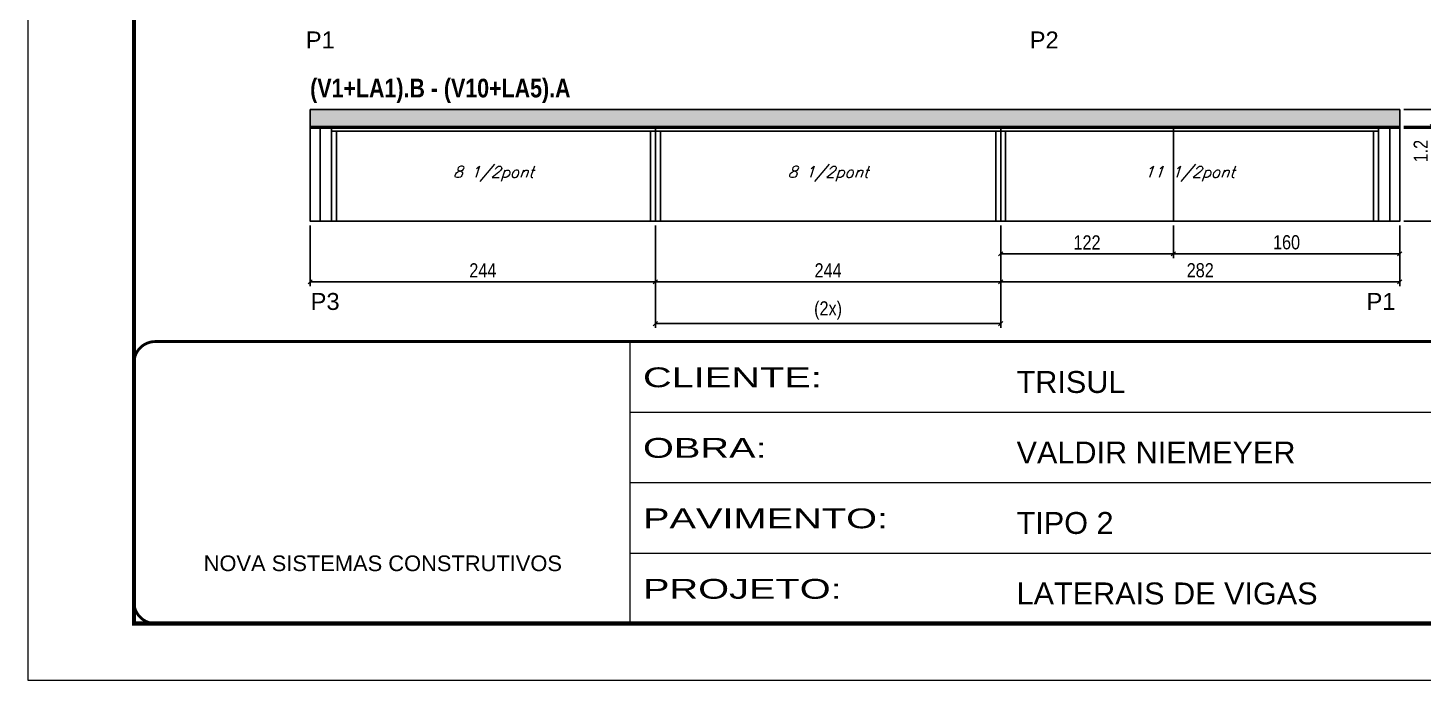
# Model space of a CAD drawing. Extents: x 3330 to 22105, y 1197 to 30204.
# Drawn here: x 12846 to 13832, y 23020 to 23481 of the extents above; entities that cross this region are included whole.
import ezdxf

# ---------------------------------------------------------------- set-up
doc = ezdxf.new("R2010")
doc.units = 0
doc.linetypes.add('CONTINUO', pattern=[0])
doc.linetypes.add('DASHED', pattern=[0.75, 0.5, -0.25])
for name, color, linetype in [('5', 5, 'Continuous'), ('COTA', 241, 'Continuous'), ('NOMENCLATURA', 7, 'Continuous'), ('Painéis', 200, 'Continuous'), ('SARR_2.2x7', 40, 'Continuous'), ('SARR_3.5x7', 81, 'Continuous'), ('texto', 7, 'Continuous')]:
    doc.layers.add(name, color=color, linetype=linetype)
doc.layers.add('Folhas', color=255, linetype='Continuous', lineweight=9)
doc.layers.add('SARRAFO DE PRESSAO', color=251, linetype='DASHED', lineweight=9)
doc.styles.add('ARIAL', font='arial.ttf')
doc.styles.add('COTA TECNICA', font='techl___.ttf', dxfattribs={"height": 10})
doc.styles.add('Romans', font='romans.shx')
doc.styles.get("Standard").update_dxf_attribs({"font": 'arial.ttf'})
doc.styles.add('TECNICA', font='techb___.ttf', dxfattribs={"height": 10})
doc.styles.add('Tecnologia', font='')
doc.styles.get('Tecnologia').set_extended_font_data('Forgotten Futurist')
doc.dimstyles.new('PAINEL', dxfattribs={"dimtxt": 10, "dimasz": 3, "dimexe": 3, "dimexo": 3, "dimgap": 3, "dimtad": 1, "dimdec": 1, "dimzin": 12, "dimdsep": 46, "dimtxsty": 'COTA TECNICA', "dimblk1": 'OBLIQUE', "dimblk2": 'OBLIQUE', "dimsah": 1, "dimcen": 0.9, "dimclrd": 4, "dimclre": 4, "dimclrt": 240, "dimadec": 1, "dimazin": 3, "dimtfac": 1, "dimtdec": 1, "dimtmove": 0, "dimatfit": 3, "dimfxl": 1, "dimtolj": 1, "dimtzin": 12, "dimarcsym": 0})

# ---------------------------------------------------------------- blocks, each defined once
blk = doc.blocks.new('9999999999')
at = {"color": 30, "linetype": 'CONTINUO'}
for p, q in [((98564.56, 34230.21), (98564.56, 34429.45)), ((98564.56, 34379.64), (99583.98, 34379.64)), ((98564.56, 34329.83), (99487.98, 34329.83)), ((98564.56, 34280.02), (99487.98, 34280.02))]:
    blk.add_line(p, q, dxfattribs=at)
at = {"color": 30, "linetype": 'CONTINUO', "const_width": 2}
blk.add_lwpolyline([(99583.98, 34230.21), (99583.98, 34414.45, 0.414214), (99568.98, 34429.45), (98228.98, 34429.45, 0.414214), (98213.98, 34414.45), (98213.98, 34245.21, 0.414214), (98228.98, 34230.21), (99583.98, 34230.21)], format="xyb", dxfattribs=at)
at = {"layer": 'Folhas'}
blk.add_lwpolyline([(98138.98, 34190.21), (99623.98, 34190.21), (99623.98, 35240.21), (98138.98, 35240.21)], close=True, dxfattribs=at)
at = {"layer": 'Folhas', "color": 30, "const_width": 3}
blk.add_lwpolyline([(98213.98, 34230.21), (99583.98, 34230.21), (99583.98, 35200.21), (98213.98, 35200.21)], close=True, dxfattribs=at)
at = {"color": 7, "linetype": 'Continuous', "ltscale": 5, "style": 'ARIAL'}
for s, height, p in [('TRISUL', 15.483, (98837.68, 34393.13)), ('VALDIR NIEMEYER', 15.4829, (98837.68, 34343.32)), ('TIPO 2', 15.483, (98837.68, 34293.51)), ('NOVA SISTEMAS CONSTRUTIVOS', 11.0592, (98263.19, 34267.21)), ('LATERAIS DE VIGAS', 15.4829, (98837.68, 34243.7))]:
    blk.add_text(s, height=height, dxfattribs=at).set_placement(p)
at = {"layer": 'Folhas', "color": 7, "style": 'Tecnologia', "width": 1.5}
for s, p in [('CLIENTE:', (98573.65, 34397.17)), ('OBRA:', (98573.65, 34347.31)), ('PAVIMENTO:', (98573.65, 34297.5)), ('PROJETO:', (98573.65, 34247.69))]:
    blk.add_text(s, height=14, dxfattribs=at).set_placement(p)
blk = doc.blocks.new('_Oblique')
at = {"color": 0, "linetype": 'ByBlock', "lineweight": -2}
blk.add_line((-0.5, -0.5), (0.5, 0.5), dxfattribs=at)
blk = doc.blocks.new('*D2213')
at = {"layer": 'COTA', "color": 4, "linetype": 'ByBlock', "lineweight": -2, "transparency": 16777216}
for p, q in [((13818.54, 23411.49), (13870.38, 23411.49)), ((13867.38, 23411.49), (13867.38, 23344.49)), ((13818.54, 23344.49), (13870.38, 23344.49))]:
    blk.add_line(p, q, dxfattribs=at)
at = {"layer": 'Defpoints', "color": 0, "linetype": 'ByBlock', "transparency": 16777216}
for p in [(13815.54, 23411.49), (13815.54, 23344.49), (13867.38, 23344.49)]:
    blk.add_point(p, dxfattribs=at)
at = {"layer": 'COTA', "color": 4, "linetype": 'ByBlock', "lineweight": -2, "transparency": 16777216, "xscale": 3, "yscale": 3, "zscale": 3}
for p, rotation in [((13867.38, 23411.49), 90), ((13867.38, 23344.49), 270)]:
    blk.add_blockref('_Oblique', p, dxfattribs=dict(at, rotation=rotation))
at = {"layer": 'COTA', "color": 240, "linetype": 'ByBlock', "transparency": 16777216, "insert": (13859.28, 23377.99), "char_height": 10, "attachment_point": 5, "rotation": 90, "style": 'COTA TECNICA'}
blk.add_mtext('\\A1;67', dxfattribs=at)
blk = doc.blocks.new('*D2214')
at = {"layer": 'COTA', "color": 4, "linetype": 'ByBlock', "lineweight": -2, "transparency": 16777216}
for p, q in [((13045.54, 23341.49), (13045.54, 23298.72)), ((13289.54, 23341.49), (13289.54, 23298.72)), ((13289.54, 23301.72), (13045.54, 23301.72))]:
    blk.add_line(p, q, dxfattribs=at)
at = {"layer": 'Defpoints', "color": 0, "linetype": 'ByBlock', "transparency": 16777216}
for p in [(13045.54, 23344.49), (13289.54, 23344.49), (13045.54, 23301.72)]:
    blk.add_point(p, dxfattribs=at)
at = {"layer": 'COTA', "color": 4, "linetype": 'ByBlock', "lineweight": -2, "transparency": 16777216, "xscale": 3, "yscale": 3, "zscale": 3, "rotation": 180}
blk.add_blockref('_Oblique', (13045.54, 23301.72), dxfattribs=at)
at = {"layer": 'COTA', "color": 4, "linetype": 'ByBlock', "lineweight": -2, "transparency": 16777216, "xscale": 3, "yscale": 3, "zscale": 3}
blk.add_blockref('_Oblique', (13289.54, 23301.72), dxfattribs=at)
at = {"layer": 'COTA', "color": 240, "linetype": 'ByBlock', "transparency": 16777216, "insert": (13167.54, 23309.8), "char_height": 10, "attachment_point": 5, "style": 'COTA TECNICA'}
blk.add_mtext('\\A1;244', dxfattribs=at)
blk = doc.blocks.new('*D2215')
at = {"layer": 'COTA', "color": 4, "linetype": 'ByBlock', "lineweight": -2, "transparency": 16777216}
for p, q in [((13289.54, 23341.49), (13289.54, 23298.72)), ((13533.54, 23341.49), (13533.54, 23298.72)), ((13289.54, 23301.72), (13533.54, 23301.72))]:
    blk.add_line(p, q, dxfattribs=at)
at = {"layer": 'Defpoints', "color": 0, "linetype": 'ByBlock', "transparency": 16777216}
for p in [(13289.54, 23344.49), (13533.54, 23344.49), (13533.54, 23301.72)]:
    blk.add_point(p, dxfattribs=at)
at = {"layer": 'COTA', "color": 4, "linetype": 'ByBlock', "lineweight": -2, "transparency": 16777216, "xscale": 3, "yscale": 3, "zscale": 3, "rotation": 180}
blk.add_blockref('_Oblique', (13289.54, 23301.72), dxfattribs=at)
at = {"layer": 'COTA', "color": 4, "linetype": 'ByBlock', "lineweight": -2, "transparency": 16777216, "xscale": 3, "yscale": 3, "zscale": 3}
blk.add_blockref('_Oblique', (13533.54, 23301.72), dxfattribs=at)
at = {"layer": 'COTA', "color": 240, "linetype": 'ByBlock', "transparency": 16777216, "insert": (13411.54, 23309.8), "char_height": 10, "attachment_point": 5, "style": 'COTA TECNICA'}
blk.add_mtext('\\A1;244', dxfattribs=at)
blk = doc.blocks.new('*D2216')
at = {"layer": 'COTA', "color": 4, "linetype": 'ByBlock', "lineweight": -2, "transparency": 16777216}
for p, q in [((13533.54, 23341.49), (13533.54, 23318.48)), ((13655.54, 23341.49), (13655.54, 23318.48)), ((13533.54, 23321.48), (13655.54, 23321.48))]:
    blk.add_line(p, q, dxfattribs=at)
at = {"layer": 'Defpoints', "color": 0, "linetype": 'ByBlock', "transparency": 16777216}
for p in [(13533.54, 23344.49), (13655.54, 23344.49), (13655.54, 23321.48)]:
    blk.add_point(p, dxfattribs=at)
at = {"layer": 'COTA', "color": 4, "linetype": 'ByBlock', "lineweight": -2, "transparency": 16777216, "xscale": 3, "yscale": 3, "zscale": 3, "rotation": 180}
blk.add_blockref('_Oblique', (13533.54, 23321.48), dxfattribs=at)
at = {"layer": 'COTA', "color": 4, "linetype": 'ByBlock', "lineweight": -2, "transparency": 16777216, "xscale": 3, "yscale": 3, "zscale": 3}
blk.add_blockref('_Oblique', (13655.54, 23321.48), dxfattribs=at)
at = {"layer": 'COTA', "color": 240, "linetype": 'ByBlock', "transparency": 16777216, "insert": (13594.54, 23329.54), "char_height": 10, "attachment_point": 5, "style": 'COTA TECNICA'}
blk.add_mtext('\\A1;122', dxfattribs=at)
blk = doc.blocks.new('*D2217')
at = {"layer": 'COTA', "color": 4, "linetype": 'ByBlock', "lineweight": -2, "transparency": 16777216}
for p, q in [((13867.38, 23423.49), (13867.38, 23441.8)), ((13818.54, 23423.49), (13870.38, 23423.49)), ((13867.38, 23411.49), (13867.38, 23423.49)), ((13818.54, 23411.49), (13870.38, 23411.49))]:
    blk.add_line(p, q, dxfattribs=at)
at = {"layer": 'Defpoints', "color": 0, "linetype": 'ByBlock', "transparency": 16777216}
for p in [(13815.54, 23423.49), (13867.38, 23423.49), (13815.54, 23411.49)]:
    blk.add_point(p, dxfattribs=at)
at = {"layer": 'COTA', "color": 4, "linetype": 'ByBlock', "lineweight": -2, "transparency": 16777216, "xscale": 3, "yscale": 3, "zscale": 3}
for p, rotation in [((13867.38, 23423.49), 90), ((13867.38, 23411.49), 270)]:
    blk.add_blockref('_Oblique', p, dxfattribs=dict(at, rotation=rotation))
at = {"layer": 'COTA', "color": 240, "linetype": 'ByBlock', "transparency": 16777216, "insert": (13859.32, 23434.14), "char_height": 10, "attachment_point": 5, "rotation": 90, "style": 'COTA TECNICA'}
blk.add_mtext('\\A1;12', dxfattribs=at)
blk = doc.blocks.new('*D2218')
at = {"layer": 'COTA', "color": 4, "linetype": 'ByBlock', "lineweight": -2, "transparency": 16777216}
for p, q in [((13818.54, 23423.49), (13904.05, 23423.49)), ((13901.05, 23344.49), (13901.05, 23423.49)), ((13818.54, 23344.49), (13904.05, 23344.49))]:
    blk.add_line(p, q, dxfattribs=at)
at = {"layer": 'Defpoints', "color": 0, "linetype": 'ByBlock', "transparency": 16777216}
for p in [(13815.54, 23423.49), (13901.05, 23423.49), (13815.54, 23344.49)]:
    blk.add_point(p, dxfattribs=at)
at = {"layer": 'COTA', "color": 4, "linetype": 'ByBlock', "lineweight": -2, "transparency": 16777216, "xscale": 3, "yscale": 3, "zscale": 3}
for p, rotation in [((13901.05, 23423.49), 90), ((13901.05, 23344.49), 270)]:
    blk.add_blockref('_Oblique', p, dxfattribs=dict(at, rotation=rotation))
at = {"layer": 'COTA', "color": 240, "linetype": 'ByBlock', "transparency": 16777216, "insert": (13892.95, 23383.99), "char_height": 10, "attachment_point": 5, "rotation": 90, "style": 'COTA TECNICA'}
blk.add_mtext('\\A1;79', dxfattribs=at)
blk = doc.blocks.new('*D2219')
at = {"layer": 'COTA', "color": 4, "linetype": 'ByBlock', "lineweight": -2, "transparency": 16777216}
for p, q in [((13818.54, 23411.49), (13841.43, 23411.49)), ((13818.54, 23410.29), (13841.43, 23410.29)), ((13838.43, 23411.49), (13838.43, 23414.49)), ((13838.43, 23411.49), (13838.43, 23410.29)), ((13838.43, 23410.29), (13838.43, 23383.84))]:
    blk.add_line(p, q, dxfattribs=at)
at = {"layer": 'Defpoints', "color": 0, "linetype": 'ByBlock', "transparency": 16777216}
for p in [(13815.54, 23411.49), (13815.54, 23410.29), (13838.43, 23410.29)]:
    blk.add_point(p, dxfattribs=at)
at = {"layer": 'COTA', "color": 4, "linetype": 'ByBlock', "lineweight": -2, "transparency": 16777216, "xscale": 3, "yscale": 3, "zscale": 3}
for p, rotation in [((13838.43, 23411.49), 270), ((13838.43, 23410.29), 90)]:
    blk.add_blockref('_Oblique', p, dxfattribs=dict(at, rotation=rotation))
at = {"layer": 'COTA', "color": 240, "linetype": 'ByBlock', "transparency": 16777216, "insert": (13830.37, 23394.06), "char_height": 10, "attachment_point": 5, "rotation": 90, "style": 'COTA TECNICA'}
blk.add_mtext('\\A1;1.2', dxfattribs=at)
blk = doc.blocks.new('*D2220')
at = {"layer": 'COTA', "color": 4, "lineweight": -2, "transparency": 16777216}
for p, q in [((13655.54, 23341.49), (13655.54, 23318.48)), ((13815.54, 23341.49), (13815.54, 23318.48)), ((13655.54, 23321.48), (13815.54, 23321.48))]:
    blk.add_line(p, q, dxfattribs=at)
at = {"layer": 'Defpoints', "color": 0, "transparency": 16777216}
for p in [(13655.54, 23344.49), (13815.54, 23344.49), (13815.54, 23321.48)]:
    blk.add_point(p, dxfattribs=at)
at = {"layer": 'COTA', "color": 4, "lineweight": -2, "transparency": 16777216, "xscale": 3, "yscale": 3, "zscale": 3, "rotation": 180}
blk.add_blockref('_Oblique', (13655.54, 23321.48), dxfattribs=at)
at = {"layer": 'COTA', "color": 4, "lineweight": -2, "transparency": 16777216, "xscale": 3, "yscale": 3, "zscale": 3}
blk.add_blockref('_Oblique', (13815.54, 23321.48), dxfattribs=at)
at = {"layer": 'COTA', "color": 240, "transparency": 16777216, "insert": (13735.54, 23329.58), "char_height": 10, "attachment_point": 5, "style": 'COTA TECNICA'}
blk.add_mtext('\\A1;160', dxfattribs=at)
blk = doc.blocks.new('*D2221')
at = {"layer": 'COTA', "color": 4, "lineweight": -2, "transparency": 16777216}
for p, q in [((13289.54, 23341.49), (13289.54, 23269.18)), ((13533.54, 23341.49), (13533.54, 23269.18)), ((13289.54, 23272.18), (13533.54, 23272.18))]:
    blk.add_line(p, q, dxfattribs=at)
at = {"layer": 'Defpoints', "color": 0, "transparency": 16777216}
for p in [(13289.54, 23344.49), (13533.54, 23344.49), (13533.54, 23272.18)]:
    blk.add_point(p, dxfattribs=at)
at = {"layer": 'COTA', "color": 4, "lineweight": -2, "transparency": 16777216, "xscale": 3, "yscale": 3, "zscale": 3, "rotation": 180}
blk.add_blockref('_Oblique', (13289.54, 23272.18), dxfattribs=at)
at = {"layer": 'COTA', "color": 4, "lineweight": -2, "transparency": 16777216, "xscale": 3, "yscale": 3, "zscale": 3}
blk.add_blockref('_Oblique', (13533.54, 23272.18), dxfattribs=at)
at = {"layer": 'COTA', "color": 240, "transparency": 16777216, "insert": (13411.54, 23281.41), "char_height": 10, "attachment_point": 5, "style": 'COTA TECNICA'}
blk.add_mtext('\\A1;(2x)', dxfattribs=at)
blk = doc.blocks.new('*D2222')
at = {"layer": 'COTA', "color": 4, "lineweight": -2, "transparency": 16777216}
for p, q in [((13533.54, 23341.49), (13533.54, 23298.72)), ((13815.54, 23341.49), (13815.54, 23298.72)), ((13533.54, 23301.72), (13815.54, 23301.72))]:
    blk.add_line(p, q, dxfattribs=at)
at = {"layer": 'Defpoints', "color": 0, "transparency": 16777216}
for p in [(13533.54, 23344.49), (13815.54, 23344.49), (13815.54, 23301.72)]:
    blk.add_point(p, dxfattribs=at)
at = {"layer": 'COTA', "color": 4, "lineweight": -2, "transparency": 16777216, "xscale": 3, "yscale": 3, "zscale": 3, "rotation": 180}
blk.add_blockref('_Oblique', (13533.54, 23301.72), dxfattribs=at)
at = {"layer": 'COTA', "color": 4, "lineweight": -2, "transparency": 16777216, "xscale": 3, "yscale": 3, "zscale": 3}
blk.add_blockref('_Oblique', (13815.54, 23301.72), dxfattribs=at)
at = {"layer": 'COTA', "color": 240, "transparency": 16777216, "insert": (13674.54, 23309.82), "char_height": 10, "attachment_point": 5, "style": 'COTA TECNICA'}
blk.add_mtext('\\A1;282', dxfattribs=at)

msp = doc.modelspace()

# ---------------------------------------------------------------- hatches: boundary and pattern name
at = {"layer": 'COTA', "linetype": 'ByBlock'}
h = msp.add_hatch(dxfattribs=at)
h.set_pattern_fill('AR-CONC', color=256, scale=0.03)
h.set_pattern_definition([(50, (-116243.3115, -3160.9197), (5.46554007, -0.47817257), [0.5715, -6.2865]), (355, (-116243.3115, -3160.9197), (-1.05730264, 5.73170536), [0.4572, -5.02921753]), (100.4514447, (-116242.856, -3160.9596), (4.40823741, 5.25353256), [0.48570026, -5.34270734]), (46.1842, (-116243.3115, -3159.396), (8.13237123, -1.26126984), [0.85725, -9.42975]), (96.6355576, (-116242.634, -3159.501), (7.122124, 7.42278374), [0.7285507, -8.01406824]), (351.184151, (-116243.3115, -3159.396), (7.122124, 7.42278374), [0.685799, -7.54379196]), (21, (-116242.5495, -3159.7767), (4.54843174, -3.06795595), [0.5715, -6.2865]), (326, (-116242.5495, -3159.7767), (1.85406085, 5.52563898), [0.4572, -5.0292]), (71.451445, (-116242.1705, -3160.0324), (6.40249258, 2.45768307), [0.48570026, -5.34269813]), (37.5, (-116243.3115, -3160.9197), (0.092658098, 2.536651166), [0, -4.96824, 0, -5.1054, 0, -5.04825]), (7.5, (-116243.3115, -3160.9197), (2.004589875, 3.005417245), [0, -2.91084, 0, -4.85394, 0, -1.92405]), (327.5, (-116245.0108, -3160.9197), (4.067717855, -0.17186232), [0, -1.905, 0, -5.9436, 0, -7.8867]), (317.5, (-116245.7728, -3160.9197), (4.44387544, 0.76279473), [0, -2.4765, 0, -3.94716, 0, -5.6007])])
h.paths.add_polyline_path([(13045.54, 23423.49), (13045.54, 23411.49), (13289.54, 23411.49), (13815.54, 23411.49), (13815.54, 23423.49)])

# ---------------------------------------------------------------- linework, layer by layer
for p, q in [((13045.54, 23411.49), (13045.54, 23423.49)), ((13045.54, 23423.49), (13815.54, 23423.49)), ((13815.54, 23423.49), (13815.54, 23411.49)), ((13815.54, 23410.29), (13045.54, 23410.29))]:
    msp.add_line(p, q, dxfattribs=at)
at = {"layer": 'Painéis', "linetype": 'Continuous'}
for p, q in [((13533.54, 23344.49), (13533.54, 23411.49)), ((13655.54, 23344.49), (13655.54, 23411.49))]:
    msp.add_line(p, q, dxfattribs=at)
for points in [[(13045.54, 23411.49), (13289.54, 23411.49), (13289.54, 23344.49), (13045.54, 23344.49)], [(13289.54, 23411.49), (13815.54, 23411.49), (13815.54, 23344.49), (13289.54, 23344.49)]]:
    msp.add_lwpolyline(points, close=True, dxfattribs=at)
at = {"layer": 'SARR_2.2x7', "linetype": 'Continuous'}
for p, q in [((13052.54, 23410.29), (13052.54, 23344.49)), ((13289.54, 23408.09), (13060.54, 23408.09)), ((13533.54, 23408.09), (13289.54, 23408.09)), ((13800.54, 23408.09), (13533.54, 23408.09)), ((13808.54, 23410.29), (13808.54, 23344.49))]:
    msp.add_line(p, q, dxfattribs=at)
at = {"layer": 'SARR_3.5x7'}
for p, q in [((13060.54, 23410.29), (13060.54, 23344.49)), ((13064.04, 23408.09), (13064.04, 23344.49)), ((13286.04, 23408.09), (13286.04, 23344.49)), ((13293.04, 23408.09), (13293.04, 23344.49)), ((13530.04, 23408.09), (13530.04, 23344.49)), ((13537.04, 23408.09), (13537.04, 23344.49)), ((13797.04, 23408.09), (13797.04, 23344.49)), ((13800.54, 23410.29), (13800.54, 23344.49))]:
    msp.add_line(p, q, dxfattribs=at)

# ---------------------------------------------------------------- block references
at = {"layer": 'SARRAFO DE PRESSAO', "color": 6, "linetype": 'ByBlock'}
msp.add_blockref('9999999999', (-85292.92, -11169.96), dxfattribs=at)

# ---------------------------------------------------------------- texts
at = {"layer": '5', "linetype": 'Continuous'}
for s, p in [('P1', (13042.44, 23466.6)), ('P2', (13554.01, 23466.6)), ('P3', (13045.85, 23281.83)), ('P1', (13792.07, 23281.83))]:
    msp.add_text(s, height=12, rotation=359.99996, dxfattribs=at).set_placement(p)
at = {"layer": 'NOMENCLATURA', "style": 'TECNICA'}
msp.add_text('(V1+LA1).B - (V10+LA5).A', height=13.2, dxfattribs=at).set_placement((13045.54, 23432.01))
at = {"layer": 'texto', "color": 2, "char_height": 8, "attachment_point": 5, "style": 'Romans'}
for s, insert in [('{\\Q19;\\C256;8 1/2pont}', (13175.04, 23377.99)), ('{\\Q19;\\C256;8 1/2pont}', (13411.54, 23377.99)), ('{\\Q19;\\C256;11 1/2pont}', (13667.04, 23377.99))]:
    msp.add_mtext(s, dxfattribs=dict(at, insert=insert))

# ---------------------------------------------------------------- dimensions: what is measured, and where the dimension line sits
at = {"layer": 'COTA', "linetype": 'ByBlock'}
for base, p1, p2, picture, middle in [((13867.38, 23423.49), (13815.54, 23411.49), (13815.54, 23423.49), '*D2217', (13859.32, 23434.14)), ((13901.05, 23423.49), (13815.54, 23344.49), (13815.54, 23423.49), '*D2218', (13892.95, 23383.99)), ((13838.43, 23410.29), (13815.54, 23411.49), (13815.54, 23410.29), '*D2219', (13830.37, 23394.06)), ((13867.38, 23344.49), (13815.54, 23411.49), (13815.54, 23344.49), '*D2213', (13859.28, 23377.99))]:
    dim = msp.add_linear_dim(base=base, p1=p1, p2=p2, angle=90, dimstyle='PAINEL', dxfattribs=at)
    dim.commit()
    dim.dimension.update_dxf_attribs({"geometry": picture, "text_midpoint": middle})
for base, p2, picture, middle in [((13045.54, 23301.72), (13045.54, 23344.49), '*D2214', (13167.54, 23309.8)), ((13533.54, 23301.72), (13533.54, 23344.49), '*D2215', (13411.54, 23309.8))]:
    dim = msp.add_linear_dim(base=base, p1=(13289.54, 23344.49), p2=p2, dimstyle='PAINEL', dxfattribs=at)
    dim.commit()
    dim.dimension.update_dxf_attribs({"geometry": picture, "text_midpoint": middle})
at = {"layer": 'COTA'}
dim = msp.add_linear_dim(base=(13533.54, 23272.18), p1=(13289.54, 23344.49), p2=(13533.54, 23344.49), text='(2x)', dimstyle='PAINEL', dxfattribs=at)
dim.commit()
dim.dimension.update_dxf_attribs({"geometry": '*D2221', "text_midpoint": (13411.54, 23281.41)})
at = {"layer": 'COTA', "linetype": 'ByBlock'}
dim = msp.add_linear_dim(base=(13655.54, 23321.48), p1=(13533.54, 23344.49), p2=(13655.54, 23344.49), dimstyle='PAINEL', override={"dimtmove": 1}, dxfattribs=at)
dim.commit()
dim.dimension.update_dxf_attribs({"geometry": '*D2216', "text_midpoint": (13594.54, 23329.54)})
at = {"layer": 'COTA'}
for base, p1, picture, middle in [((13815.54, 23301.72), (13533.54, 23344.49), '*D2222', (13674.54, 23309.82)), ((13815.54, 23321.48), (13655.54, 23344.49), '*D2220', (13735.54, 23329.58))]:
    dim = msp.add_linear_dim(base=base, p1=p1, p2=(13815.54, 23344.49), dimstyle='PAINEL', dxfattribs=at)
    dim.commit()
    dim.dimension.update_dxf_attribs({"geometry": picture, "text_midpoint": middle})

doc.saveas('drawing.dxf')
